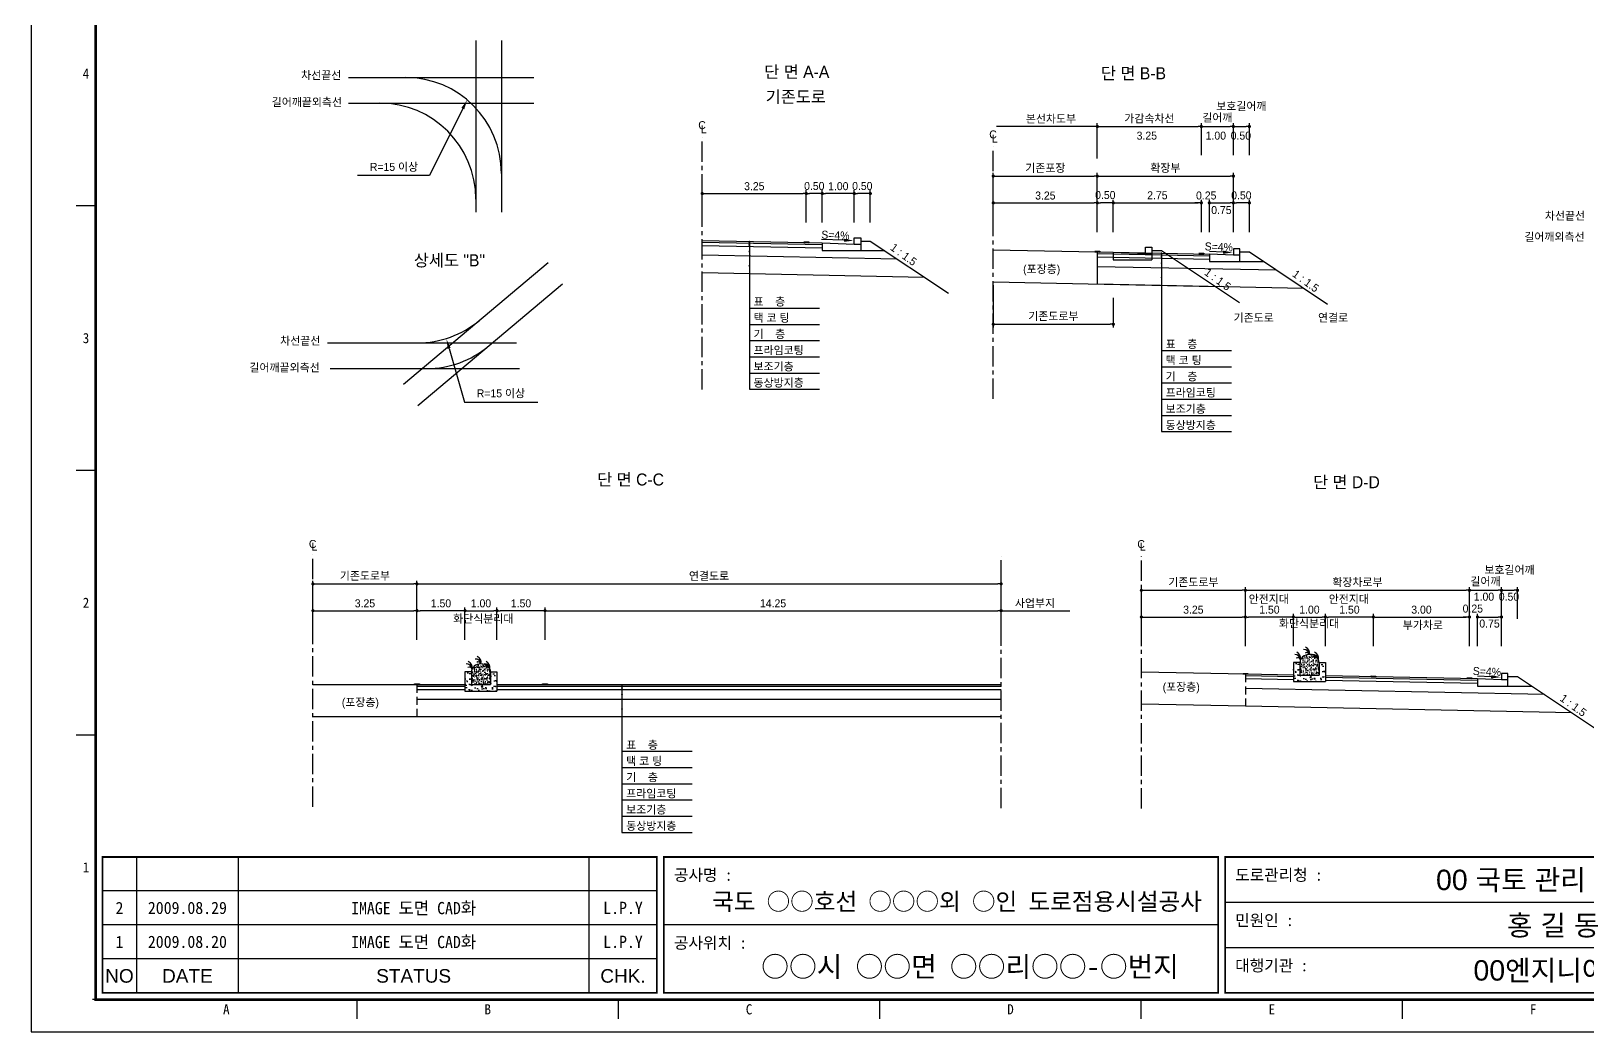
# Model space of a CAD drawing. Header units: millimetres. Extents: x 468 to 892, y 9 to 309.
# Drawn here: x 468.3 to 711.5, y 9.2 to 165.5 of the extents above; entities that cross this region are included whole.
import ezdxf
from ezdxf.enums import TextEntityAlignment as Align

# ---------------------------------------------------------------- set-up
doc = ezdxf.new("R2010")
doc.units = ezdxf.units.MM
doc.linetypes.add('CENTER', pattern=[50.8, 31.75, -6.35, 6.35, -6.35])
doc.linetypes.add('HIDDEN', pattern=[9.525, 6.35, -3.175])
for name, color, linetype in [('CC-GSTR-0004', 4, 'Continuous'), ('CZ-DIMT-0002', 7, 'Continuous'), ('CZ-EXST-0002', 1, 'Continuous'), ('CZ-LIN1-0007', 7, 'Continuous'), ('CZ-LIN2-0003', 3, 'Continuous'), ('CZ-LINE-0001', 7, 'Continuous'), ('CZ-TEXT-BOX0', 7, 'Continuous'), ('TITLE', 7, 'Continuous')]:
    doc.layers.add(name, color=color, linetype=linetype)
doc.styles.add('견고딕', font='arial.ttf')
doc.styles.add('돋움', font='')
doc.styles.add('돋음체', font='')
doc.styles.get('돋움').set_extended_font_data('Dotum')
doc.styles.get('돋음체').set_extended_font_data('DotumChe')

# ---------------------------------------------------------------- blocks, each defined once
blk = doc.blocks.new('_Dot')
at = {"color": 0, "linetype": 'ByBlock', "lineweight": -2}
blk.add_line((-0.5, 0), (-1, 0), dxfattribs=at)
at = {"color": 0, "linetype": 'ByBlock', "const_width": 0.5}
blk.add_lwpolyline([(-0.25, 0, 1), (0.25, 0, 1)], format="xyb", close=True, dxfattribs=at)

msp = doc.modelspace()

# ---------------------------------------------------------------- hatches: boundary and pattern name
at = {"layer": 'CZ-EXST-0002'}
h = msp.add_hatch(dxfattribs=at)
h.set_pattern_fill('AR-SAND', color=256, scale=0.01, style=0)
h.set_pattern_definition([(37.5, (-442.61738, 3547.70967), (-0.016000313, 0.489413237), [0, -0.38608, 0, -0.4318, 0, -0.41275]), (7.5, (-442.6174, 3547.70967), (0.44952328, 0.7168251), [0, -0.20828, 0, -0.34798, 0, -0.13335]), (327.5, (-442.9298, 3547.70967), (0.79099237, 0.001437185), [0, -0.127, 0, -0.4572, 0, -0.5969]), (317.5, (-442.9298, 3547.7097), (0.76355645, 0.22292932), [0, -0.0635, 0, -0.29972, 0, -0.3429])])
edge = h.paths.add_edge_path()
edge.add_ellipse((668, 66.86), major_axis=(-1.5, 0), ratio=0.829212, start_angle=180, end_angle=360)
edge.add_line((666.5, 66.86), (666.5, 64.86))
edge.add_line((666.5, 64.86), (669.5, 64.86))
edge.add_line((669.5, 64.86), (669.5, 66.86))
h = msp.add_hatch(dxfattribs=at)
h.set_pattern_fill('AR-SAND', color=256, scale=0.01, style=0)
h.set_pattern_definition([(37.5, (-572.02024, 3546.2465), (-0.016000313, 0.489413237), [0, -0.38608, 0, -0.4318, 0, -0.41275]), (7.5, (-572.02024, 3546.2465), (0.44952328, 0.7168251), [0, -0.20828, 0, -0.34798, 0, -0.13335]), (327.5, (-572.33266, 3546.2465), (0.79099237, 0.001437185), [0, -0.127, 0, -0.4572, 0, -0.5969]), (317.5, (-572.33266, 3546.2465), (0.76355645, 0.22292932), [0, -0.0635, 0, -0.29972, 0, -0.3429])])
edge = h.paths.add_edge_path()
edge.add_ellipse((538.6, 65.4), major_axis=(-1.5, 0), ratio=0.829212, start_angle=180, end_angle=360)
edge.add_line((537.1, 65.4), (537.1, 63.4))
edge.add_line((537.1, 63.4), (540.1, 63.4))
edge.add_line((540.1, 63.4), (540.1, 65.4))
h = msp.add_hatch(dxfattribs=at)
h.set_pattern_fill('AR-CONC', color=256, scale=0.01, style=0)
h.set_pattern_definition([(50, (-442.6174, 3547.7097), (1.8218467, -0.15939086), [0.1905, -2.0955]), (355, (-442.6174, 3547.7097), (-0.3524283, 1.9105664), [0.1524, -1.6764]), (100.451, (-442.4656, 3547.6964), (1.469425, 1.7511669), [0.1619, -1.7809]), (46.1842, (-442.6174, 3548.2177), (2.7107904, -0.4204233), [0.28575, -3.14325]), (96.6356, (-442.3915, 3548.1826), (2.3740423, 2.4742556), [0.24285, -2.67135]), (351.184, (-442.6174, 3548.2177), (2.374046, 2.4742512), [0.2286, -2.5146]), (21, (-442.3634, 3548.0907), (1.5161488, -1.0226552), [0.1905, -2.0955]), (326, (-442.3634, 3548.0907), (0.6180203, 1.8418797), [0.1524, -1.6764]), (71.4514, (-442.237, 3548.0054), (2.1341649, 0.8192286), [0.1619, -1.7809]), (37.5, (-442.6174, 3547.70967), (0.03088603, 0.84555039), [0, -1.65608, 0, -1.7018, 0, -1.68275]), (7.5, (-442.6174, 3547.7097), (0.66819663, 1.00180575), [0, -0.97028, 0, -1.61798, 0, -0.64135]), (327.5, (-443.1838, 3547.7097), (1.35590595, -0.05728744), [0, -0.635, 0, -1.9812, 0, -2.6289]), (317.5, (-443.4378, 3547.7097), (1.4812918, 0.2542649), [0, -0.8255, 0, -1.31572, 0, -1.8669])])
h.paths.add_polyline_path([(670.5, 63.86), (670.5, 66.86), (669.5, 66.86), (669.5, 64.86), (666.5, 64.86), (666.5, 66.86), (665.5, 66.86), (665.5, 63.86)])
h = msp.add_hatch(dxfattribs=at)
h.set_pattern_fill('AR-CONC', color=256, scale=0.01, style=0)
h.set_pattern_definition([(50, (-572.0202, 3546.2465), (1.8218467, -0.15939086), [0.1905, -2.0955]), (355, (-572.0202, 3546.2465), (-0.3524283, 1.9105664), [0.1524, -1.6764]), (100.451, (-571.8684, 3546.2332), (1.469425, 1.7511669), [0.1619, -1.7809]), (46.1842, (-572.0202, 3546.7545), (2.7107904, -0.4204233), [0.28575, -3.14325]), (96.6356, (-571.7943, 3546.7195), (2.3740423, 2.4742556), [0.24285, -2.67135]), (351.184, (-572.0202, 3546.7545), (2.374046, 2.4742512), [0.2286, -2.5146]), (21, (-571.7662, 3546.6275), (1.5161488, -1.0226552), [0.1905, -2.0955]), (326, (-571.7662, 3546.6275), (0.6180203, 1.8418797), [0.1524, -1.6764]), (71.4514, (-571.6399, 3546.5423), (2.1341649, 0.8192286), [0.1619, -1.7809]), (37.5, (-572.02024, 3546.2465), (0.03088603, 0.84555039), [0, -1.65608, 0, -1.7018, 0, -1.68275]), (7.5, (-572.0202, 3546.2465), (0.66819663, 1.00180575), [0, -0.97028, 0, -1.61798, 0, -0.64135]), (327.5, (-572.58666, 3546.2465), (1.35590595, -0.05728744), [0, -0.635, 0, -1.9812, 0, -2.6289]), (317.5, (-572.8407, 3546.2465), (1.4812918, 0.2542649), [0, -0.8255, 0, -1.31572, 0, -1.8669])])
h.paths.add_polyline_path([(541.1, 62.4), (541.1, 65.4), (540.1, 65.4), (540.1, 63.4), (537.1, 63.4), (537.1, 65.4), (536.1, 65.4), (536.1, 62.4)])
at = {"layer": 'CZ-LIN1-0007'}
for points in [[(589.79, 132.43), (589.79, 132.56), (589.04, 132.57), (589.04, 132.45)], [(635.25, 130.97), (635.25, 131.1), (634.5, 131.11), (634.5, 130.99)], [(651.5, 130.65), (651.5, 130.77), (650.75, 130.79), (650.75, 130.66)], [(528.97, 63.4), (528.97, 63.53), (528.22, 63.53), (528.22, 63.4)], [(548.97, 63.4), (548.97, 63.53), (548.22, 63.53), (548.22, 63.4)], [(658.37, 65.02), (658.38, 65.14), (657.63, 65.16), (657.62, 65.03)], [(678.37, 64.62), (678.38, 64.74), (677.63, 64.76), (677.62, 64.63)], [(693.37, 64.32), (693.38, 64.44), (692.63, 64.46), (692.62, 64.33)]]:
    msp.add_hatch(color=256, dxfattribs=at).paths.add_polyline_path(points)

# ---------------------------------------------------------------- linework, layer by layer
at = {"color": 0, "linetype": 'ByBlock', "lineweight": -2}
for p, q in [((634.62, 150.58), (634.37, 150.58)), ((620.1, 74.95), (620.35, 74.95))]:
    msp.add_line(p, q, dxfattribs=at)
at = {"color": 0, "linetype": 'ByBlock', "const_width": 0.25}
for points in [[(634.75, 150.58, 1), (635, 150.58, 1)], [(619.97, 74.95, 1), (619.72, 74.95, 1)]]:
    msp.add_lwpolyline(points, format="xyb", close=True, dxfattribs=at)
at = {"layer": 'CC-GSTR-0004'}
for p, q in [((591.91, 132.39), (596.91, 132.19)), ((591.91, 132.39), (591.91, 131.19)), ((596.91, 133.19), (597.91, 133.19)), ((596.91, 132.19), (596.91, 133.19)), ((596.91, 132.19), (597.91, 132.19)), ((597.91, 133.19), (597.91, 131.19)), ((591.91, 131.19), (597.91, 131.19))]:
    msp.add_line(p, q, dxfattribs=at)
for points in [[(657.12, 130.48), (656.12, 130.48), (652.37, 130.63), (652.37, 129.48), (657.12, 129.48), (657.12, 131.48), (656.12, 131.48), (656.12, 130.48)], [(699, 64.15), (698, 64.15), (694.25, 64.3), (694.25, 63.15), (699, 63.15), (699, 65.15), (698, 65.15), (698, 64.15)]]:
    msp.add_lwpolyline(points, dxfattribs=at)
at = {"layer": 'CZ-EXST-0002'}
for p, q in [((537.8, 163.99), (537.8, 137.21)), ((541.79, 163.99), (541.79, 137.21)), ((517.91, 158.25), (546.86, 158.25)), ((517.91, 154.24), (546.86, 154.24)), ((618.62, 131.31), (637.37, 130.93)), ((642.37, 131.73), (643.37, 131.73)), ((642.37, 130.73), (642.37, 131.73)), ((643.37, 131.73), (643.37, 129.73)), ((526.52, 110.35), (549.07, 129.33)), ((637.37, 130.93), (642.37, 130.73)), ((637.37, 130.93), (637.37, 129.73)), ((637.37, 129.73), (643.37, 129.73)), ((642.37, 130.73), (643.37, 130.73)), ((643.37, 131.23), (644.87, 131.23)), ((644.87, 131.23), (657.08, 123.1)), ((528.73, 106.98), (551.33, 126.01)), ((618.62, 126.31), (653.3, 125.61)), ((514.65, 116.77), (544.13, 116.77)), ((515.06, 112.77), (544.61, 112.77)), ((512.35, 63.4), (528.6, 63.4)), ((658, 65.03), (641.75, 65.35)), ((512.35, 58.4), (528.6, 58.4)), ((658, 60.03), (641.75, 60.35))]:
    msp.add_line(p, q, dxfattribs=at)
at = {"layer": 'CZ-LIN1-0007'}
for p, q in [((589.04, 132.57), (589.79, 132.56)), ((589.04, 132.45), (589.79, 132.43)), ((589.79, 132.56), (589.79, 132.43)), ((634.5, 131.11), (635.25, 131.1)), ((634.5, 130.99), (635.25, 130.97)), ((635.25, 131.1), (635.25, 130.97)), ((650.75, 130.79), (651.5, 130.77)), ((650.75, 130.66), (651.5, 130.65)), ((651.5, 130.77), (651.5, 130.65)), ((528.22, 63.4), (528.22, 63.53)), ((528.22, 63.53), (528.97, 63.53)), ((528.97, 63.4), (528.22, 63.4)), ((528.97, 63.53), (528.97, 63.4)), ((548.22, 63.53), (548.97, 63.53)), ((548.22, 63.4), (548.22, 63.53)), ((548.97, 63.4), (548.22, 63.4)), ((548.97, 63.53), (548.97, 63.4)), ((657.62, 65.03), (657.63, 65.16)), ((658.37, 65.02), (657.62, 65.03)), ((657.63, 65.16), (658.38, 65.14)), ((658.38, 65.14), (658.37, 65.02)), ((677.62, 64.63), (677.63, 64.76)), ((678.37, 64.62), (677.62, 64.63)), ((677.63, 64.76), (678.38, 64.74)), ((678.38, 64.74), (678.37, 64.62)), ((692.62, 64.33), (692.63, 64.46)), ((693.37, 64.32), (692.62, 64.33)), ((692.63, 64.46), (693.38, 64.44)), ((693.38, 64.44), (693.37, 64.32))]:
    msp.add_line(p, q, dxfattribs=at)
at = {"layer": 'CZ-LIN2-0003'}
for p, q in [((573.16, 132.76), (591.91, 132.39)), ((573.16, 132.51), (591.91, 132.14)), ((573.16, 132.01), (591.91, 131.64)), ((597.91, 132.69), (599.41, 132.69)), ((599.41, 132.69), (611.62, 124.55)), ((573.16, 130.51), (603.59, 129.91)), ((597.91, 131.19), (601.66, 131.19)), ((634.87, 130.98), (634.87, 125.98)), ((634.87, 130.98), (652.37, 130.63)), ((634.87, 130.73), (652.37, 130.38)), ((634.87, 130.23), (652.37, 129.88)), ((657.12, 130.98), (658.62, 130.98)), ((657.12, 129.48), (660.87, 129.48)), ((658.62, 130.98), (670.83, 122.85)), ((573.16, 127.76), (607.84, 127.07)), ((634.87, 128.73), (662.84, 128.17)), ((634.87, 125.98), (667.09, 125.34)), ((666.5, 66.86), (665.5, 66.86)), ((665.5, 66.86), (665.5, 63.86)), ((666.5, 66.86), (666.5, 64.86)), ((669.5, 66.86), (670.5, 66.86)), ((669.5, 66.86), (669.5, 64.86)), ((670.5, 66.86), (670.5, 63.86)), ((528.6, 63.4), (536.1, 63.4)), ((537.1, 65.4), (536.1, 65.4)), ((536.1, 65.4), (536.1, 62.4)), ((537.1, 65.4), (537.1, 63.4)), ((537.1, 63.4), (540.1, 63.4)), ((540.1, 65.4), (540.1, 63.4)), ((540.1, 65.4), (541.1, 65.4)), ((541.1, 65.4), (541.1, 62.4)), ((541.1, 63.4), (619.85, 63.4)), ((665.5, 64.88), (658, 65.03)), ((665.5, 64.63), (658, 64.78)), ((665.5, 64.13), (658, 64.28)), ((665.5, 63.86), (670.5, 63.86)), ((666.5, 64.86), (669.5, 64.86)), ((694.25, 64.3), (670.5, 64.78)), ((694.25, 64.05), (670.5, 64.53)), ((694.25, 63.55), (670.5, 64.03)), ((699, 64.65), (700.5, 64.65)), ((700.5, 64.65), (712.7, 56.52)), ((528.6, 63.15), (536.1, 63.15)), ((528.6, 62.65), (536.1, 62.65)), ((528.6, 61.15), (619.85, 61.15)), ((536.1, 62.4), (541.1, 62.4)), ((541.1, 63.15), (619.85, 63.15)), ((541.1, 62.65), (619.85, 62.65)), ((704.71, 61.84), (658, 62.78)), ((699, 63.15), (702.75, 63.15)), ((528.6, 58.4), (619.85, 58.4)), ((708.97, 59.01), (658, 60.03))]:
    msp.add_line(p, q, dxfattribs=at)
for centre, radius, start, end in [((526.79, 143.25), 15, 0, 90), ((522.8, 139.24), 15, 0, 90), ((528.68, 131.77), 15, 270, 310.097), ((530.14, 127.77), 15, 270, 310.097), ((665.63, 67.55), 1, 347.1802, 67.3267), ((667.13, 67.99), 0.88, 7.8639, 92.7752), ((667.59, 67.96), 0.44, 19.771, 124.0366), ((667.02, 68.33), 1, 347.1802, 67.3267), ((668.42, 67.55), 1, 347.1802, 67.3267), ((536.33, 65.74), 0.88, 7.8639, 92.7752), ((536.79, 65.71), 0.44, 19.771, 124.0366), ((536.23, 66.08), 1, 347.1802, 67.3267), ((537.73, 66.52), 0.88, 7.8639, 92.7752), ((538.18, 66.5), 0.44, 19.771, 124.0366), ((537.62, 66.87), 1, 347.1802, 67.3267), ((539.12, 65.74), 0.88, 7.8639, 92.7752), ((539.58, 65.71), 0.44, 19.771, 124.0366), ((539.01, 66.08), 1, 347.1802, 67.3267), ((665.74, 67.2), 0.88, 7.8639, 92.7752), ((666.19, 67.17), 0.44, 19.771, 124.0366), ((668.52, 67.2), 0.88, 7.8639, 92.7752), ((668.98, 67.17), 0.44, 19.771, 124.0366)]:
    msp.add_arc(centre, radius, start, end, dxfattribs=at)
for centre in [(668, 66.86), (538.6, 65.4)]:
    msp.add_ellipse(centre, major_axis=(-1.5, 0), ratio=0.829212, start_param=3.141593, end_param=6.283185, dxfattribs=at)
at = {"layer": 'CZ-LINE-0001'}
for p, q in [((634.87, 145.6), (634.87, 151.08)), ((634.87, 146.1), (634.87, 151.08)), ((651.12, 146.1), (651.12, 151.08)), ((651.12, 146.1), (651.12, 151.08)), ((656.12, 146.1), (656.12, 151.08)), ((656.12, 146.1), (656.12, 151.08)), ((658.62, 146.1), (658.62, 151.08)), ((634.87, 150.58), (619.12, 150.58)), ((635.37, 150.58), (650.62, 150.58)), ((651.62, 150.58), (655.62, 150.58)), ((656.62, 150.58), (658.12, 150.58)), ((618.62, 139.15), (618.62, 143.33)), ((619.12, 142.83), (634.37, 142.83)), ((634.87, 139.15), (634.87, 143.33)), ((634.87, 139.15), (634.87, 143.33)), ((635.37, 142.83), (655.62, 142.83)), ((656.12, 139.15), (656.12, 143.33)), ((573.16, 135.56), (573.16, 140.61)), ((573.66, 140.11), (588.91, 140.11)), ((589.41, 135.56), (589.41, 140.61)), ((589.41, 135.56), (589.41, 140.61)), ((591.41, 140.11), (589.91, 140.11)), ((591.91, 135.56), (591.91, 140.61)), ((591.91, 135.56), (591.91, 140.61)), ((596.41, 140.11), (592.41, 140.11)), ((596.91, 138), (596.91, 140.61)), ((596.91, 135.56), (596.91, 140.61)), ((598.91, 140.11), (597.41, 140.11)), ((599.41, 135.56), (599.41, 140.61)), ((618.62, 134.1), (618.62, 139.15)), ((619.12, 138.65), (634.37, 138.65)), ((634.87, 134.1), (634.87, 139.15)), ((634.87, 134.1), (634.87, 139.15)), ((636.87, 138.65), (635.37, 138.65)), ((637.37, 134.1), (637.37, 139.15)), ((637.37, 134.1), (637.37, 139.15)), ((637.87, 138.65), (650.62, 138.65)), ((650.62, 138.65), (650.12, 138.65)), ((651.12, 134.1), (651.12, 139.15)), ((651.12, 134.1), (651.12, 139.15)), ((652.37, 134.1), (652.37, 139.15)), ((652.37, 134.1), (652.37, 139.15)), ((652.87, 138.65), (653.37, 138.65)), ((652.87, 138.65), (655.62, 138.65)), ((656.12, 136.54), (656.12, 139.15)), ((656.12, 134.1), (656.12, 139.15)), ((658.12, 138.65), (656.62, 138.65)), ((658.62, 134.1), (658.62, 139.15)), ((580.52, 132.63), (580.52, 109.54)), ((644.89, 130.79), (644.89, 102.92)), ((618.62, 125.81), (618.62, 119.19)), ((580.52, 122.2), (591.45, 122.2)), ((637.37, 123.8), (637.37, 119.19)), ((580.52, 119.67), (591.45, 119.67)), ((619.12, 119.69), (636.87, 119.69)), ((580.52, 117.14), (591.45, 117.14)), ((580.52, 114.61), (591.45, 114.61)), ((644.89, 115.58), (655.82, 115.58)), ((580.52, 112.07), (591.45, 112.07)), ((644.89, 113.05), (655.82, 113.05)), ((580.52, 109.54), (591.45, 109.54)), ((644.89, 110.52), (655.82, 110.52)), ((644.89, 107.99), (655.82, 107.99)), ((644.89, 105.46), (655.82, 105.46)), ((644.89, 102.92), (655.82, 102.92)), ((512.35, 75.45), (512.35, 79.63)), ((512.85, 79.13), (528.1, 79.13)), ((528.6, 75.45), (528.6, 79.63)), ((528.6, 75.45), (528.6, 79.63)), ((529.1, 79.13), (619.35, 79.13)), ((619.85, 75.45), (619.85, 79.63)), ((641.75, 74.46), (641.75, 78.63)), ((642.25, 78.13), (657.5, 78.13)), ((658, 74.46), (658, 78.63)), ((658, 74.46), (658, 78.63)), ((658.5, 78.13), (692.5, 78.13)), ((693, 74.46), (693, 78.63)), ((693, 73.66), (693, 78.63)), ((693.5, 78.13), (697.5, 78.13)), ((698, 73.66), (698, 78.63)), ((698, 73.66), (698, 78.63)), ((698.5, 78.13), (700, 78.13)), ((700.5, 73.66), (700.5, 78.63)), ((512.35, 70.4), (512.35, 75.45)), ((528.6, 70.4), (528.6, 75.45)), ((528.6, 70.4), (528.6, 75.45)), ((536.1, 70.4), (536.1, 75.45)), ((536.1, 70.4), (536.1, 75.45)), ((541.1, 70.4), (541.1, 75.45)), ((541.1, 70.4), (541.1, 75.45)), ((548.6, 70.4), (548.6, 75.45)), ((548.6, 70.4), (548.6, 75.45)), ((619.85, 70.4), (619.85, 75.45)), ((619.85, 70.4), (619.85, 75.45)), ((512.85, 74.95), (528.1, 74.95)), ((535.6, 74.95), (529.1, 74.95)), ((536.6, 74.95), (540.6, 74.95)), ((548.1, 74.95), (541.6, 74.95)), ((549.1, 74.95), (619.35, 74.95)), ((620.35, 74.95), (630.57, 74.95)), ((641.75, 69.41), (641.75, 74.46)), ((642.25, 73.96), (657.5, 73.96)), ((658, 69.41), (658, 74.46)), ((658, 69.41), (658, 74.46)), ((665, 73.96), (658.5, 73.96)), ((665.5, 69.41), (665.5, 74.46)), ((665.5, 69.41), (665.5, 74.46)), ((666, 73.96), (670, 73.96)), ((670.5, 69.41), (670.5, 74.46)), ((670.5, 69.41), (670.5, 74.46)), ((677.5, 73.96), (671, 73.96)), ((678, 69.41), (678, 74.46)), ((678, 69.41), (678, 74.46)), ((678.5, 73.96), (692.5, 73.96)), ((692.5, 73.96), (692, 73.96)), ((693, 69.41), (693, 74.46)), ((693, 69.41), (693, 74.46)), ((694.25, 69.41), (694.25, 74.46)), ((694.25, 69.41), (694.25, 74.46)), ((694.75, 73.96), (697.5, 73.96)), ((694.75, 73.96), (695.25, 73.96)), ((698, 69.41), (698, 74.46)), ((560.62, 63.4), (560.62, 40.32)), ((560.62, 52.98), (571.56, 52.98)), ((560.62, 50.44), (571.56, 50.44)), ((560.62, 47.91), (571.56, 47.91)), ((560.62, 45.38), (571.56, 45.38)), ((560.62, 42.85), (571.56, 42.85)), ((560.62, 40.32), (571.56, 40.32))]:
    msp.add_line(p, q, dxfattribs=at)
at = {"layer": 'CZ-LINE-0001', "linetype": 'CENTER', "ltscale": 0.1}
for p, q in [((573.16, 109.49), (573.16, 148.87)), ((618.62, 108.03), (618.62, 147.41)), ((512.35, 44.33), (512.35, 83.71)), ((619.85, 44.08), (619.85, 83.46)), ((641.75, 44.06), (641.75, 83.44))]:
    msp.add_line(p, q, dxfattribs=at)
at = {"layer": 'CZ-LINE-0001', "linetype": 'HIDDEN', "ltscale": 0.2}
for p, q in [((528.6, 63.4), (528.6, 58.4)), ((658, 65.03), (658, 60.03))]:
    msp.add_line(p, q, dxfattribs=at)
at = {"layer": 'CZ-LINE-0001'}
for points in [[(535.76, 153.38), (530.54, 142.91), (519.3, 142.91)], [(595.29, 132.81), (591.79, 132.95)], [(654.52, 130.95), (652.37, 131.04)], [(533.63, 115.91), (536, 107.54), (547.49, 107.54)], [(696.39, 64.62), (694.25, 64.71)]]:
    msp.add_lwpolyline(points, dxfattribs=at)
at = {"layer": 'CZ-LINE-0001', "linetype": 'ByBlock'}
for centre, start, end in [((580.51, 131.88), 0, 180), ((580.51, 131.88), 0, 180), ((580.51, 131.88), 180, 0), ((580.51, 131.88), 180, 0), ((580.52, 132.57), 0, 180), ((580.52, 132.57), 0, 180), ((580.52, 132.57), 180, 0), ((580.52, 132.57), 180, 0), ((580.52, 132.36), 0, 180), ((580.52, 132.36), 0, 180), ((580.52, 132.36), 180, 0), ((580.52, 132.36), 180, 0), ((580.52, 132.13), 0, 180), ((580.52, 132.13), 0, 180), ((580.52, 132.13), 180, 0), ((580.52, 132.13), 180, 0), ((580.51, 131.08), 0, 180), ((580.51, 131.08), 0, 180), ((580.51, 131.08), 180, 0), ((580.51, 131.08), 180, 0), ((580.51, 128.84), 0, 180), ((580.51, 128.84), 0, 180), ((644.89, 130.73), 0, 180), ((644.89, 130.73), 0, 180), ((644.89, 130.73), 180, 0), ((644.89, 130.73), 180, 0), ((644.89, 130.52), 0, 180), ((644.89, 130.52), 0, 180), ((644.89, 130.52), 180, 0), ((644.89, 130.52), 180, 0), ((644.89, 130.29), 0, 180), ((644.89, 130.29), 0, 180), ((644.89, 130.29), 180, 0), ((644.89, 130.29), 180, 0), ((644.88, 130.04), 0, 180), ((644.88, 130.04), 0, 180), ((644.88, 130.04), 180, 0), ((644.88, 130.04), 180, 0), ((644.88, 129.24), 0, 180), ((644.88, 129.24), 0, 180), ((644.88, 129.24), 180, 0), ((644.88, 129.24), 180, 0), ((580.51, 128.84), 180, 0), ((580.51, 128.84), 180, 0), ((644.88, 127), 0, 180), ((644.88, 127), 0, 180), ((644.88, 127), 180, 0), ((644.88, 127), 180, 0), ((560.62, 63.34), 0, 180), ((560.62, 63.34), 0, 180), ((560.62, 63.34), 180, 0), ((560.62, 63.34), 180, 0), ((560.62, 63.14), 0, 180), ((560.62, 63.14), 0, 180), ((560.62, 63.14), 180, 0), ((560.62, 63.14), 180, 0), ((560.62, 62.9), 0, 180), ((560.62, 62.9), 0, 180), ((560.62, 62.9), 180, 0), ((560.62, 62.9), 180, 0), ((560.62, 62.65), 0, 180), ((560.62, 62.65), 0, 180), ((560.62, 62.65), 180, 0), ((560.62, 62.65), 180, 0), ((560.62, 61.85), 0, 180), ((560.62, 61.85), 0, 180), ((560.62, 61.85), 180, 0), ((560.62, 61.85), 180, 0), ((560.62, 59.62), 0, 180), ((560.62, 59.62), 0, 180), ((560.62, 59.62), 180, 0), ((560.62, 59.62), 180, 0)]:
    msp.add_arc(centre, 0.0625, start, end, dxfattribs=at)
at = {"layer": 'CZ-LINE-0001'}
for points in [[(535.54, 153.49), (536.43, 154.72), (535.99, 153.27)], [(595.3, 133.06), (596.79, 132.75), (595.28, 132.56)], [(654.53, 131.2), (656.01, 130.89), (654.51, 130.7)], [(533.39, 115.84), (533.22, 117.35), (533.87, 115.98)], [(696.4, 64.87), (697.89, 64.56), (696.38, 64.37)]]:
    msp.add_solid(points, dxfattribs=at)
at = {"layer": 'TITLE', "color": 7, "linetype": 'Continuous'}
for p, q in [((478.41, 138.18), (475.39, 138.18)), ((478.41, 96.85), (475.39, 96.85)), ((478.41, 55.52), (475.39, 55.52)), ((519.24, 11.17), (519.24, 14.19)), ((560.06, 11.17), (560.06, 14.19)), ((600.89, 11.17), (600.89, 14.19)), ((641.71, 11.17), (641.71, 14.19)), ((682.54, 11.17), (682.54, 14.19))]:
    msp.add_line(p, q, dxfattribs=at)
at = {"layer": 'TITLE', "ltscale": 150}
for p, q in [((484.78, 36.47), (484.78, 15.25)), ((500.69, 36.47), (500.69, 15.25)), ((555.47, 36.47), (555.47, 15.25)), ((566.08, 31.17), (479.47, 31.17)), ((654.82, 29.4), (741.43, 29.4)), ((566.08, 25.86), (479.47, 25.86)), ((653.75, 25.86), (567.14, 25.86)), ((654.82, 22.32), (741.43, 22.32)), ((566.08, 20.56), (479.47, 20.56))]:
    msp.add_line(p, q, dxfattribs=at)
at = {"layer": 'TITLE'}
msp.add_line((886.77, 14.19), (477.91, 14.19), dxfattribs=at)
msp.add_lwpolyline([(468.33, 9.16), (891.69, 9.16), (891.69, 308.53), (468.33, 308.53)], close=True, dxfattribs=at)
at = {"layer": 'TITLE', "linetype": 'Continuous', "const_width": 0.403}
msp.add_lwpolyline([(478.41, 14.19), (478.41, 303.49), (886.66, 303.49), (886.66, 14.19)], close=True, dxfattribs=at)
at = {"layer": 'TITLE', "ltscale": 150, "const_width": 0.265}
for points in [[(479.47, 36.47), (566.08, 36.47), (566.08, 15.25), (479.47, 15.25)], [(567.14, 36.47), (653.75, 36.47), (653.75, 15.25), (567.14, 15.25)], [(741.43, 15.25), (654.82, 15.25), (654.82, 36.47), (741.43, 36.47)]]:
    msp.add_lwpolyline(points, close=True, dxfattribs=at)

# ---------------------------------------------------------------- block references
at = {"layer": 'CZ-LINE-0001', "xscale": 0.5, "yscale": 0.5, "zscale": 0.5, "rotation": 180}
for p in [(634.87, 150.58), (651.12, 150.58), (656.12, 150.58), (618.62, 142.83), (634.87, 142.83), (573.16, 140.11), (589.41, 140.11), (591.91, 140.11), (596.91, 140.11), (618.62, 138.65), (634.87, 138.65), (637.37, 138.65), (652.37, 138.65), (652.37, 138.65), (656.12, 138.65), (618.62, 119.69), (512.35, 79.13), (528.6, 79.13), (641.75, 78.13), (658, 78.13), (693, 78.13), (698, 78.13), (512.35, 74.95), (528.6, 74.95), (536.1, 74.95), (541.1, 74.95), (548.6, 74.95), (641.75, 73.96), (658, 73.96), (665.5, 73.96), (670.5, 73.96), (678, 73.96), (694.25, 73.96), (694.25, 73.96)]:
    msp.add_blockref('_Dot', p, dxfattribs=at)
at = {"layer": 'CZ-LINE-0001', "xscale": 0.5, "yscale": 0.5, "zscale": 0.5}
for p in [(651.12, 150.58), (656.12, 150.58), (658.62, 150.58), (634.87, 142.83), (656.12, 142.83), (589.41, 140.11), (591.91, 140.11), (596.91, 140.11), (599.41, 140.11), (634.87, 138.65), (637.37, 138.65), (651.12, 138.65), (651.12, 138.65), (656.12, 138.65), (658.62, 138.65), (637.37, 119.69), (528.6, 79.13), (619.85, 79.13), (658, 78.13), (693, 78.13), (698, 78.13), (700.5, 78.13), (528.6, 74.95), (536.1, 74.95), (541.1, 74.95), (548.6, 74.95), (619.85, 74.95), (658, 73.96), (665.5, 73.96), (670.5, 73.96), (678, 73.96), (693, 73.96), (693, 73.96), (698, 73.96)]:
    msp.add_blockref('_Dot', p, dxfattribs=at)

# ---------------------------------------------------------------- texts
at = {"layer": 'CZ-DIMT-0002', "style": '돋움'}
for s, p in [('차선끝선', (513.64, 158.59)), ('길어깨끝외측선', (511.4, 154.39)), ('C', (573.13, 150.79)), ('L', (573.39, 150.13)), ('C', (618.58, 149.34)), ('L', (618.85, 148.68)), ('R=15 이상', (525.01, 144.27)), ('차선끝선', (707.92, 136.63)), ('차선끝선', (510.37, 117.11)), ('길어깨끝외측선', (507.92, 112.92)), ('R=15 이상', (541.71, 108.9)), ('C', (512.31, 85.37)), ('L', (512.57, 84.97)), ('C', (641.71, 85.35)), ('L', (641.97, 84.96))]:
    msp.add_text(s, height=1.25, dxfattribs=at).set_placement(p, align=Align.MIDDLE_CENTER)
for s, p in [('3.25', (641.01, 148.53)), ('1.00', (651.79, 148.53)), ('0.50', (655.7, 148.53)), ('길어깨외측선', (701.57, 132.72)), ('(포장층)', (623.28, 127.69)), ('표    층', (581.17, 122.59)), ('택 코 팅', (581.17, 120.06)), ('기존도로', (656.16, 120.09)), ('연결로', (669.35, 120.09)), ('기    층', (581.17, 117.53)), ('표    층', (645.54, 115.97)), ('프라임코팅', (581.17, 115)), ('택 코 팅', (645.54, 113.44)), ('보조기층', (581.17, 112.46)), ('기    층', (645.54, 110.91)), ('동상방지층', (581.17, 109.93)), ('프라임코팅', (645.54, 108.38)), ('보조기층', (645.54, 105.84)), ('동상방지층', (645.54, 103.31)), ('사업부지', (622, 75.48)), ('안전지대', (658.51, 76.15)), ('안전지대', (671.02, 76.15)), ('1.00', (693.67, 76.51)), ('0.50', (697.58, 76.51)), ('화단식분리대', (534.25, 73.07)), ('화단식분리대', (663.24, 72.32)), ('부가차로', (682.58, 72.08)), ('(포장층)', (645.08, 62.42)), ('(포장층)', (516.86, 60.02)), ('표    층', (561.28, 53.36)), ('택 코 팅', (561.28, 50.83)), ('기    층', (561.28, 48.3)), ('프라임코팅', (561.28, 45.77)), ('보조기층', (561.28, 43.24)), ('동상방지층', (561.28, 40.71))]:
    msp.add_text(s, height=1.25, dxfattribs=at).set_placement(p)
for s, rotation, p in [('S=4%', 357.7094, (593.96, 133.61)), ('1 : 1.5', 323.8881, (604.62, 130.58)), ('S=4%', 357.7094, (653.85, 131.78)), ('1 : 1.5', 323.8881, (653.68, 126.69)), ('1 : 1.5', 323.8881, (667.43, 126.44)), ('S=4%', 357.7094, (695.73, 65.45)), ('1 : 1.5', 323.8881, (709.22, 60.16))]:
    msp.add_text(s, height=1.25, rotation=rotation, dxfattribs=at).set_placement(p, align=Align.MIDDLE_CENTER)
at = {"layer": 'CZ-DIMT-0002', "insert": (627.63, 151.72), "char_height": 1.25, "attachment_point": 5, "style": '돋움'}
msp.add_mtext('본선차도부', dxfattribs=at)
at = {"layer": 'CZ-LINE-0001', "char_height": 1.25, "attachment_point": 5, "style": '돋움'}
for s, insert in [('\\A1;보호길어깨', (657.37, 153.69)), ('\\A1;가감속차선', (643, 151.77)), ('\\A1;길어깨', (653.62, 151.9)), ('\\A1;기존포장', (626.75, 144.03)), ('\\A1;확장부', (645.5, 144.03)), ('\\A1;3.25', (581.29, 141.25)), ('\\A1;0.50', (590.66, 141.28)), ('\\A1;1.00', (594.41, 141.25)), ('\\A1;0.50', (598.16, 141.28)), ('\\A1;3.25', (626.75, 139.79)), ('\\A1;0.50', (636.12, 139.87)), ('\\A1;2.75', (644.25, 139.83)), ('\\A1;0.25', (651.88, 139.8)), ('\\A1;0.50', (657.37, 139.82)), ('\\A1;0.75', (654.25, 137.52)), ('\\A1;기존도로부', (628, 120.88)), ('\\A1;기존도로부', (520.47, 80.32)), ('\\A1;연결도로', (574.22, 80.31)), ('\\A1;길어깨', (695.5, 79.45)), ('\\A1;보호길어깨', (699.25, 81.25)), ('\\A1;기존도로부', (649.87, 79.33)), ('\\A1;확장차로{\\fGulimChe|b0|i0|c129|p32;부}', (675.5, 79.33)), ('\\A1;3.25', (520.47, 76.09)), ('\\A1;1.50', (532.35, 76.09)), ('\\A1;1.00', (538.6, 76.09)), ('\\A1;1.50', (544.85, 76.09)), ('\\A1;14.25', (584.22, 76.09)), ('\\A1;3.25', (649.87, 75.1)), ('\\A1;1.50', (661.75, 75.1)), ('\\A1;1.00', (668, 75.1)), ('\\A1;1.50', (674.25, 75.1)), ('\\A1;3.00', (685.5, 75.1)), ('\\A1;0.25', (693.52, 75.27)), ('\\A1;0.75', (696.13, 72.93))]:
    msp.add_mtext(s, dxfattribs=dict(at, insert=insert))
at = {"layer": 'CZ-TEXT-BOX0', "style": '돋움'}
for s, p in [('단 면 A-A', (587.93, 159.12)), ('단 면 B-B', (640.52, 158.9)), ('기존도로', (587.78, 155.22)), ('상세도 "B"', (533.67, 129.68)), ('단 면 C-C', (561.97, 95.44)), ('단 면 D-D', (673.78, 95.02))]:
    msp.add_text(s, height=1.875, dxfattribs=at).set_placement(p, align=Align.MIDDLE_CENTER)
at = {"layer": 'TITLE', "color": 3, "linetype": 'Continuous', "style": '돋음체'}
for s, p in [('4', (476.9, 158.85)), ('3', (476.9, 117.52)), ('2', (476.9, 76.19)), ('1', (476.9, 34.86)), ('A', (498.82, 12.68)), ('B', (539.65, 12.68)), ('C', (580.47, 12.68)), ('D', (621.3, 12.68)), ('E', (662.12, 12.68)), ('F', (702.95, 12.68))]:
    msp.add_text(s, height=1.59, dxfattribs=at).set_placement(p, align=Align.MIDDLE)
at = {"layer": 'TITLE', "style": '돋음체'}
for s, p in [('공사명 : ', (568.74, 32.76)), ('도로관리청 :', (656.41, 32.76)), ('민원인 :', (656.41, 25.68)), ('공사위치 :', (568.74, 22.15)), ('대행기관 :', (656.41, 18.61))]:
    msp.add_text(s, height=1.804, dxfattribs=at).set_placement(p)
at = {"layer": 'TITLE', "color": 7, "linetype": 'Continuous'}
for s, height, style, p in [('00 국토 관리 사무소', 3.1832, '견고딕', (706.08, 32.93)), ('국도 ○○호선 ○○○외 ○인 도로점용시설공사', 2.7, '돋음체', (612.95, 29.55)), ('홍 길 동', 3.183, '견고딕', (706.08, 25.86)), ('○○시 ○○면 ○○리○○-○번지', 3.1832, '돋음체', (614.98, 19.38)), ('00엔지니어링', 3.183, '견고딕', (706.08, 18.79))]:
    msp.add_text(s, height=height, dxfattribs=dict(at, style=style)).set_placement(p, align=Align.MIDDLE)
at = {"layer": 'TITLE', "color": 1, "linetype": 'Continuous', "style": '돋음체'}
msp.add_text('2', height=1.91, dxfattribs=at).set_placement((482.13, 28.51), align=Align.MIDDLE)
at = {"layer": 'TITLE', "linetype": 'Continuous'}
for s, height, style, p in [('2009.08.29', 1.91, '돋음체', (492.74, 28.51)), ('L.P.Y', 1.91, '돋음체', (560.78, 28.51)), ('1', 1.91, '돋음체', (482.13, 23.21)), ('2009.08.20', 1.91, '돋음체', (492.74, 23.21)), ('L.P.Y', 1.91, '돋음체', (560.78, 23.21)), ('NO', 2.122, '견고딕', (482.13, 17.9)), ('DATE', 2.122, '견고딕', (492.74, 17.9)), ('STATUS', 2.122, '견고딕', (528.08, 17.9)), ('CHK.', 2.122, '견고딕', (560.78, 17.9))]:
    msp.add_text(s, height=height, dxfattribs=dict(at, style=style)).set_placement(p, align=Align.MIDDLE)
at = {"layer": 'TITLE', "style": '돋음체'}
for p in [(528.08, 28.51), (528.08, 23.21)]:
    msp.add_text('IMAGE 도면 CAD화', height=1.9099, dxfattribs=at).set_placement(p, align=Align.MIDDLE)

doc.saveas('drawing.dxf')
